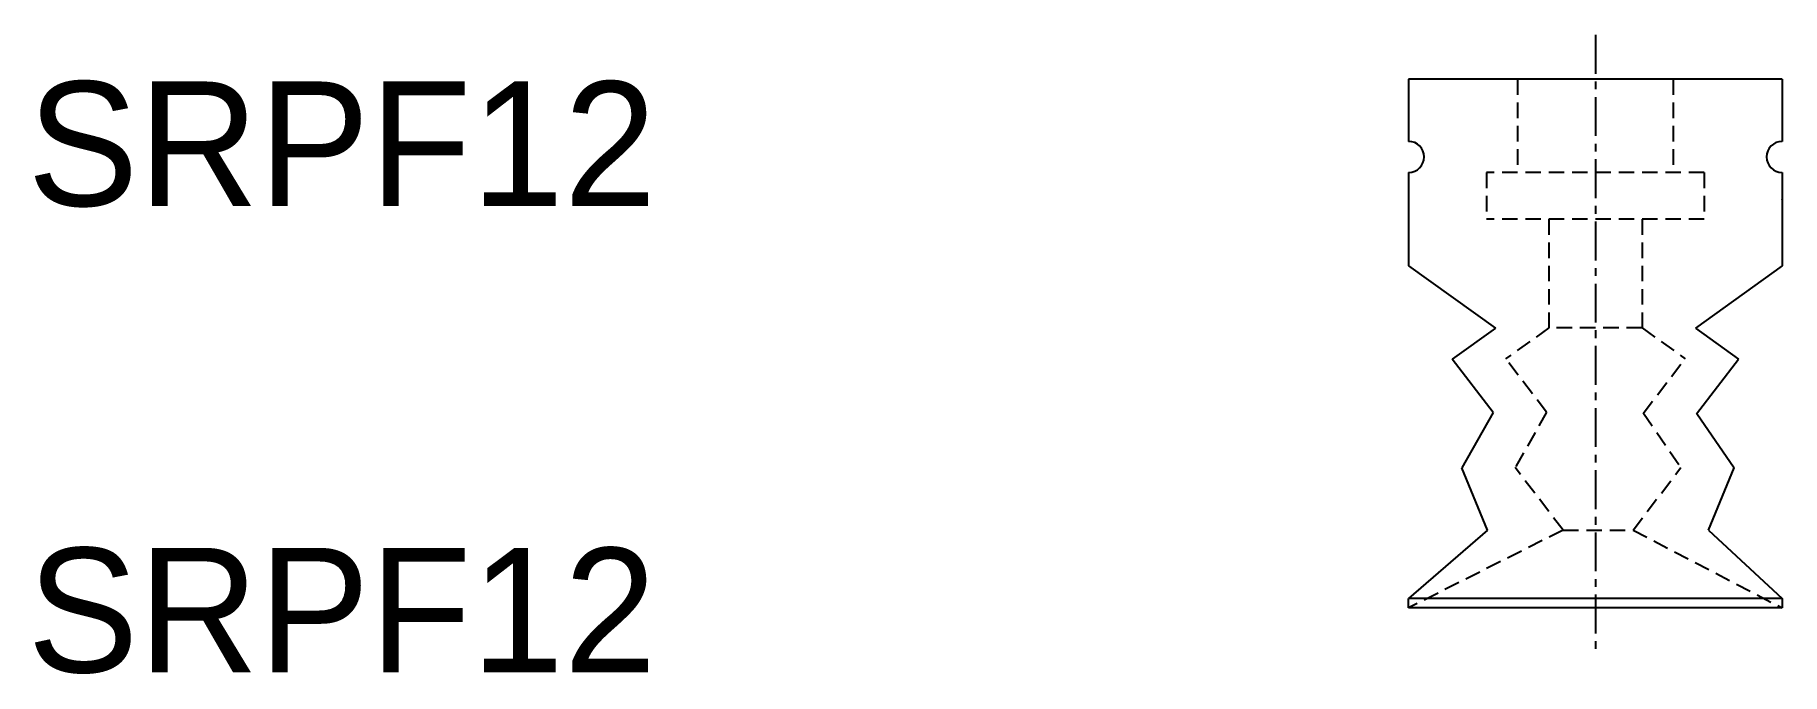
# Model space of a CAD drawing. Extents: x 115.3 to 171.5, y 146.4 to 167.
import ezdxf

# ---------------------------------------------------------------- set-up
doc = ezdxf.new("R2010")
doc.units = 0
doc.linetypes.add('CENTER', pattern=[2, 1.25, -0.25, 0.25, -0.25])
doc.linetypes.add('DASHED', pattern=[0.75, 0.5, -0.25])
doc.layers.get('0').update_dxf_attribs({"linetype": 'CONTINUOUS'})
doc.layers.add('CENTER', color=1, linetype='CENTER')

msp = doc.modelspace()

# ---------------------------------------------------------------- linework, layer by layer
at = {"color": 7, "linetype": 'CONTINUOUS'}
for p, q in [((171.453, 165.554), (159.453, 165.554)), ((159.453, 165.554), (159.453, 163.554)), ((171.453, 165.554), (171.453, 163.554)), ((159.453, 162.554), (159.453, 159.554)), ((171.453, 162.554), (171.453, 159.554)), ((171.453, 161.679), (171.453, 161.68)), ((159.453, 159.554), (162.239, 157.543)), ((171.453, 159.554), (168.667, 157.543)), ((171.453, 159.804), (171.453, 159.804)), ((162.239, 157.543), (160.855, 156.554)), ((168.667, 157.543), (170.051, 156.554)), ((162.17, 154.833), (160.855, 156.554)), ((168.704, 154.792), (170.051, 156.554)), ((162.17, 154.833), (161.165, 153.054)), ((168.714, 154.803), (169.915, 153.054)), ((161.99, 151.051), (161.165, 153.054)), ((169.091, 151.054), (169.915, 153.054)), ((161.99, 151.051), (159.453, 148.854)), ((169.091, 151.054), (171.453, 148.854)), ((171.453, 148.854), (159.453, 148.854)), ((159.453, 148.554), (159.453, 148.854)), ((171.453, 148.854), (171.453, 148.554)), ((171.453, 148.554), (159.453, 148.554))]:
    msp.add_line(p, q, dxfattribs=at)
at = {"color": 3, "linetype": 'DASHED'}
for p, q in [((162.953, 165.554), (162.953, 162.554)), ((167.953, 165.554), (167.953, 162.554)), ((168.953, 162.554), (161.953, 162.554)), ((161.953, 162.554), (161.953, 161.054)), ((168.953, 162.554), (168.953, 161.054)), ((168.953, 161.054), (161.953, 161.054)), ((163.953, 161.054), (163.953, 157.554)), ((166.953, 161.054), (166.953, 157.554)), ((163.953, 157.554), (162.569, 156.566)), ((166.953, 157.554), (163.953, 157.554)), ((166.953, 157.554), (168.337, 156.566)), ((163.884, 154.845), (162.569, 156.566)), ((166.99, 154.804), (168.337, 156.566)), ((163.884, 154.845), (162.879, 153.066)), ((167, 154.814), (168.2, 153.066)), ((164.416, 151.054), (162.879, 153.066)), ((166.663, 151.054), (168.2, 153.066)), ((164.416, 151.054), (159.453, 148.554)), ((164.416, 151.054), (166.663, 151.054)), ((166.663, 151.054), (171.453, 148.554))]:
    msp.add_line(p, q, dxfattribs=at)
at = {"color": 7, "linetype": 'CONTINUOUS'}
for centre, start, end in [((159.453, 163.054), 270.0001, 89.9999), ((171.453, 163.054), 90.0001, 269.9999)]:
    msp.add_arc(centre, 0.5, start, end, dxfattribs=at)
at = {"layer": 'CENTER', "color": 1, "linetype": 'CENTER'}
msp.add_line((165.453, 166.978), (165.453, 147.231), dxfattribs=at)

# ---------------------------------------------------------------- texts
at = {"color": 7, "linetype": 'CONTINUOUS'}
for p in [(115.064, 161.481), (115.064, 146.481)]:
    msp.add_text('SRPF12', height=4, dxfattribs=at).set_placement(p)

doc.saveas('drawing.dxf')
